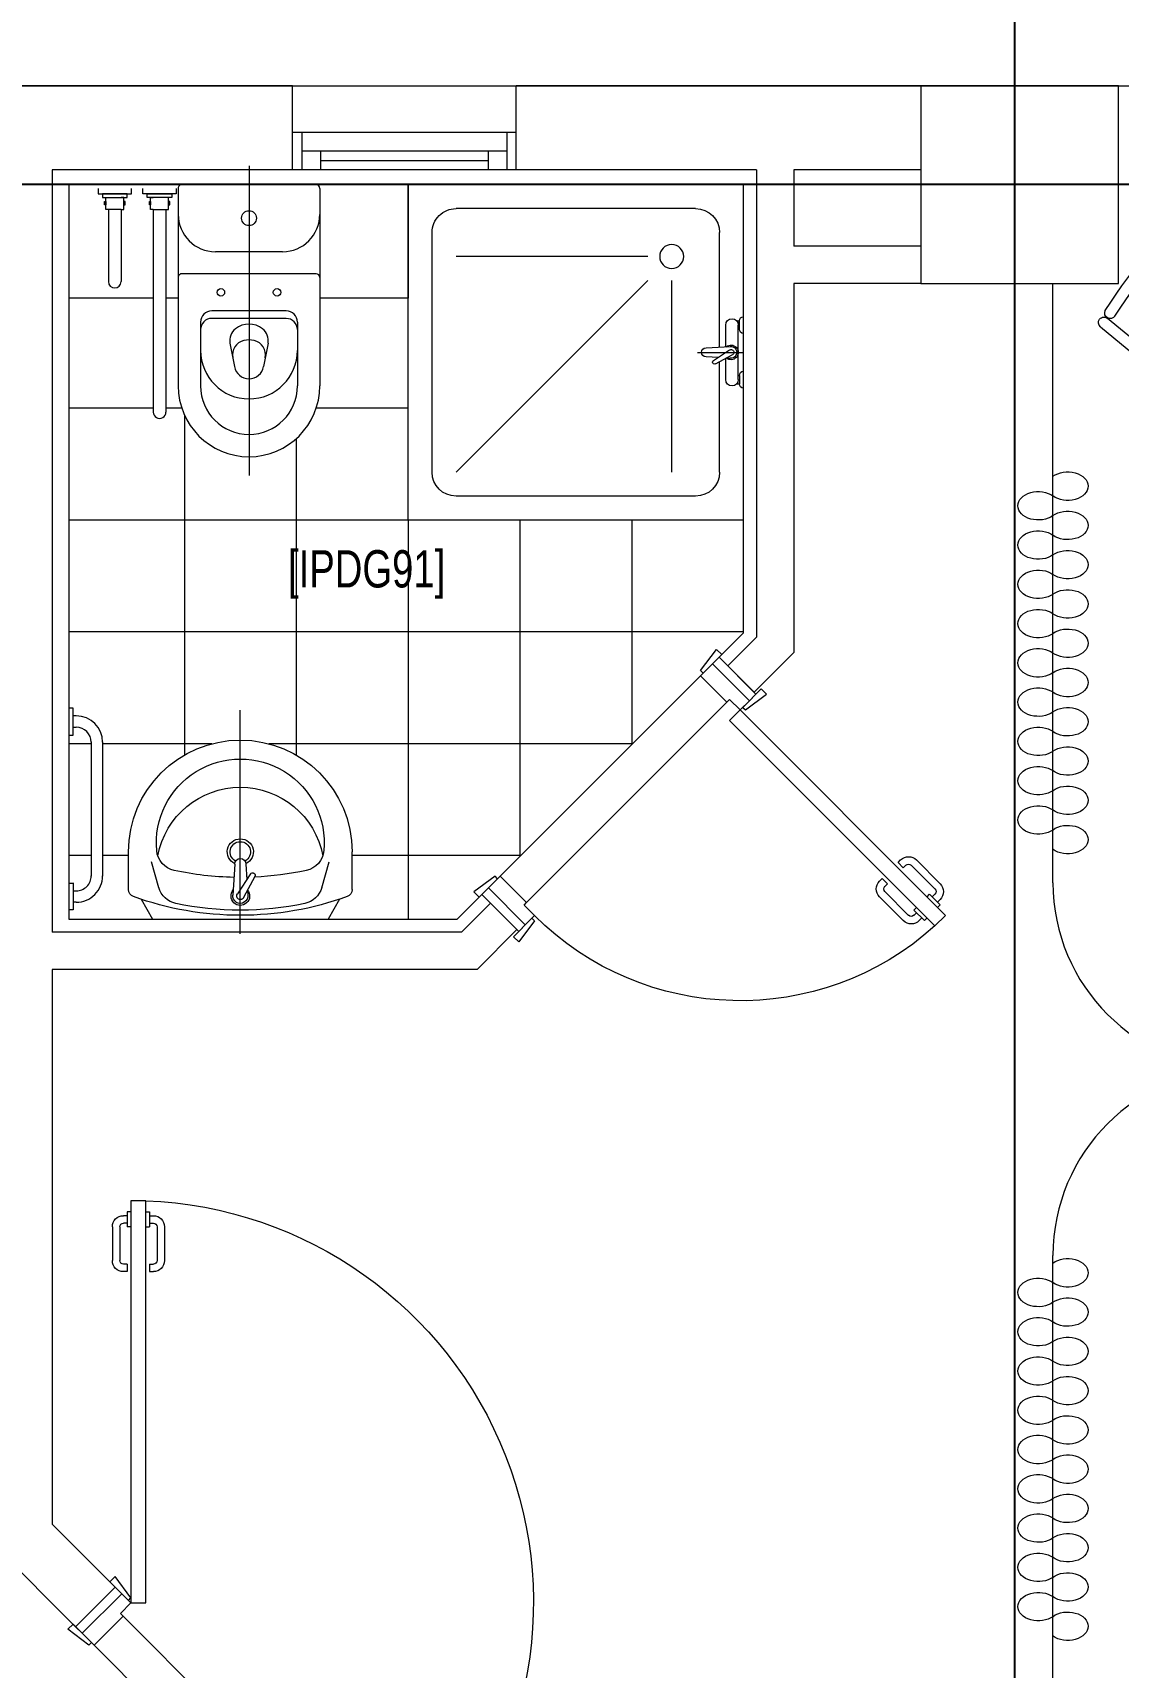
# Model space of a CAD drawing. Header units: metres. Extents: x -18745 to 220762, y -1579758 to -1356048.
# Drawn here: x 141729 to 144641, y -1430415 to -1426030 of the extents above; entities that cross this region are included whole.
import ezdxf

# ---------------------------------------------------------------- set-up
doc = ezdxf.new("R2010")
doc.units = ezdxf.units.M
doc.layers.get('0').update_dxf_attribs({"lineweight": 0})
for name, color, linetype, lineweight in [('A-100 - Copy$0$72_EGR_BASE_TEXT', 8, 'Continuous', 0), ('A-100 - Copy$0$Aluminum', 8, 'Continuous', 0), ('A-100 - Copy$0$car', 8, 'Continuous', 0), ('A-100 - Copy$0$Medical Equipment and Furniture', 8, 'Continuous', 0), ('A-100 - Copy$0$Medical Equipment and Furniture1', 8, 'Continuous', 5), ('A-100 - Copy$0$Proj', 8, 'Continuous', 0), ('A-100 - Copy$0$SANIT', 8, 'Continuous', 0), ('A-100 - Copy$0$Structure', 8, 'Continuous', 9), ('A-100 - Copy$0$Tiles', 8, 'Continuous', 0), ('A-100 - Copy$0$Walls', 8, 'Continuous', 0), ('A-100 - Copy$0$Wooden Joinery', 8, 'Continuous', 0)]:
    doc.layers.add(name, color=color, linetype=linetype, lineweight=lineweight)
doc.layers.add('A-100 - Copy$0$axes', color=8, linetype='Continuous')
doc.styles.add('A-100 - Copy$0$X3G_ENTITY_2587EA', font='swisscl.ttf', dxfattribs={"height": 200})

# ---------------------------------------------------------------- blocks, each defined once
blk = doc.blocks.new('A-100 - Copy$0$GF21016P-P')
at = {"layer": 'A-100 - Copy$0$Medical Equipment and Furniture1', "extrusion": (-1.24384e-09, -1.20261e-09, -1)}
for p, q in [((-0.225, -0.4495), (-0.225, -0.0538)), ((0.225, -0.4495), (0.225, -0.0538)), ((-0.255, -0.4495), (-0.255, -0.124)), ((-0.24, -0.109), (-0.225, -0.109)), ((0.24, -0.109), (0.225, -0.109)), ((0.255, -0.4495), (0.255, -0.124)), ((0.24, -0.4645), (0.24, -0.4645))]:
    blk.add_line(p, q, dxfattribs=at)
for centre, radius, start, end in [((0, -1.0036), 1.0036, 78.7568, 101.2432), ((0.19, -0.0538), 0.035, 0, 80.6557), ((-0.19, -0.0538), 0.035, 99.3443, 180), ((0.24, -0.124), 0.015, 0, 90), ((-0.24, -0.124), 0.015, 90, 180), ((0.2093, -0.4529), 0.015, 284.3864, 95.5209), ((0, 1.4254), 1.8749, 263.6341, 276.3659), ((-0.2093, -0.4529), 0.015, 84.4791, 255.6136), ((0.24, -0.4495), 0.015, 270, 0), ((0.24, -0.4495), 0.015, 180, 270), ((0, 1.406), 1.8855, 263.5119, 276.4881), ((-0.24, -0.4495), 0.015, 270, 0), ((-0.24, -0.4495), 0.015, 180, 270)]:
    blk.add_arc(centre, radius, start, end, dxfattribs=at)
blk = doc.blocks.new('A-100 - Copy$0$CURTAIN')
for centre, start, end in [((-0.3386, 0.0395), 313.5684, 226.4316), ((-0.1881, 0.0395), 313.5684, 226.4316), ((-0.0376, 0.0395), 313.5684, 226.4316), ((0.1129, 0.0395), 313.5684, 226.4316), ((0.2633, 0.0395), 313.5684, 226.4316), ((0.4138, 0.0395), 313.5684, 226.4316), ((0.5643, 0.0395), 313.5684, 226.4316), ((0.7148, 0.0395), 313.5684, 226.4316), ((0.8653, 0.0395), 313.5684, 226.4316), ((0.0376, -0.0395), 133.5684, 46.4316), ((0.1881, -0.0395), 133.5684, 46.4316), ((0.3386, -0.0395), 133.5684, 46.4316), ((0.4891, -0.0395), 133.5684, 46.4316), ((0.6396, -0.0395), 133.5684, 46.4316), ((0.79, -0.0395), 133.5684, 46.4316), ((0.9405, -0.0395), 133.5684, 46.4316), ((-0.4138, -0.0395), 133.5684, 46.4316), ((-0.2633, -0.0395), 133.5684, 46.4316), ((-0.1129, -0.0395), 133.5684, 46.4316)]:
    blk.add_arc(centre, 0.0546, start, end)
blk = doc.blocks.new('A-100 - Copy$0$A$C5B88081F')
at = {"layer": 'A-100 - Copy$0$car'}
for p, q in [((91.9, -7.1), (629.3, -544.5)), ((558.6, -615.2), (21.2, -77.8))]:
    blk.add_line(p, q, dxfattribs=at)
at = {"layer": 'A-100 - Copy$0$Wooden Joinery'}
for p, q in [((1102.4, 41.7), (1038.7, -21.9)), ((1116.5, 27.6), (1052.9, -36.1)), ((1158.9, 41.7), (1130.6, 13.4)), ((1137.7, 20.5), (1130.6, 27.6)), ((1137.7, 6.3), (1130.6, 13.4)), ((1151.9, 34.6), (1144.8, 41.7)), ((1166, 34.6), (1158.9, 41.7)), ((1194.3, 6.3), (1201.4, -0.7)), ((1187.2, -43.2), (1123.6, -106.8)), ((1166, -21.9), (1173.1, -29)), ((1201.4, -0.7), (1173.1, -29)), ((1180.1, -21.9), (1187.2, -29)), ((1194.3, -7.8), (1201.4, -14.9)), ((1045.8, -71.4), (1038.7, -64.4)), ((1059.9, -57.3), (1045.8, -71.4)), ((1059.9, -57.3), (1052.9, -50.2)), ((1201.4, -57.3), (1137.7, -120.9)), ((1102.4, -99.7), (1088.2, -113.9)), ((1088.2, -113.9), (1095.3, -120.9)), ((1102.4, -99.7), (1109.4, -106.8))]:
    blk.add_line(p, q, dxfattribs=at)
for points in [[(106.1, 35.4), (113.1, 42.4), (70.7, 99), (56.6, 84.9)], [(636.4, -495), (1187.2, 55.8), (1215.5, 27.6), (664.7, -523.3)], [(14.1, -70.7), (7.1, -77.8), (-49.5, -35.4), (-35.4, -21.2)], [(671.8, -530.3), (678.8, -523.3), (735.4, -565.7), (721.2, -579.8)], [(565.7, -622.3), (558.6, -629.3), (601, -685.9), (615.2, -671.8)]]:
    blk.add_lwpolyline(points, close=True, dxfattribs=at)
for points in [[(88.4, 53), (-10.6, -46), (-28.3, -28.3), (70.7, 70.7), (88.4, 53)], [(88.4, 53), (113.1, 28.3), (84.9, 0), (91.9, -7.1), (21.2, -77.8), (-10.6, -46), (88.4, 53)], [(689.4, -548), (664.7, -523.3), (636.4, -551.5), (629.3, -544.5), (558.6, -615.2), (590.4, -647), (689.4, -548)], [(689.4, -548), (590.4, -647), (608.1, -664.7), (707.1, -565.7), (689.4, -548)]]:
    blk.add_lwpolyline(points, dxfattribs=at)
for centre, radius, start, end in [((664.7, -523.3), 780, 47.9395, 135), ((1123.6, 20.5), 30, 45, 135), ((1123.6, 20.5), 10, 45, 135), ((1059.9, -43.2), 30, 135, 225), ((1059.9, -43.2), 10, 135, 225), ((1180.1, -36.1), 10, 315, 45), ((1180.1, -36.1), 30, 315, 45), ((1116.5, -99.7), 30, 225, 315), ((1116.5, -99.7), 10, 225, 315)]:
    blk.add_arc(centre, radius, start, end, dxfattribs=at)
blk = doc.blocks.new('A-100 - Copy$0$SHOWER TRAY 80x80')
at = {"layer": 'A-100 - Copy$0$SANIT'}
for p, q in [((0, 0), (0, 0.8)), ((0.8, 0.8), (0, 0.8)), ((0.8, 0), (0.8, 0.8)), ((0.1143, 0.7429), (0.6857, 0.7429)), ((0.0571, 0.4124), (0.0571, 0.6857)), ((0.7429, 0.1143), (0.7429, 0.6857)), ((0.2286, 0.6286), (0.6857, 0.6286)), ((0.1714, 0.1143), (0.1714, 0.5714)), ((0.2286, 0.5714), (0.6857, 0.1143)), ((0.01, 0.455), (0.01, 0.475)), ((0.0163, 0.475), (0.01, 0.475)), ((0.0125, 0.455), (0.01, 0.455)), ((0.0125, 0.335), (0.0125, 0.465)), ((0.0425, 0.4133), (0.0425, 0.465)), ((0.11, 0.4), (0, 0.4)), ((0.0667, 0.3728), (0.0271, 0.3939)), ((0.0895, 0.4105), (0.0316, 0.4139)), ((0.0715, 0.3808), (0.0334, 0.4058)), ((0.0407, 0.3866), (0.0316, 0.3861)), ((0.0425, 0.335), (0.0425, 0.3857)), ((0.0571, 0.1143), (0.0571, 0.3779)), ((0.0608, 0.3878), (0.0895, 0.3895)), ((0.01, 0.345), (0.01, 0.325)), ((0.0125, 0.345), (0.01, 0.345)), ((0.0163, 0.325), (0.01, 0.325)), ((0.1143, 0.0571), (0.6857, 0.0571)), ((0, 0), (0.8, 0))]:
    blk.add_line(p, q, dxfattribs=at)
blk.add_circle((0.1714, 0.6286), 0.0286, dxfattribs=at)
for centre, radius, start, end in [((0.1143, 0.6857), 0.0571, 90, 180), ((0.6857, 0.6857), 0.0571, 360, 90), ((0, 0.475), 0.01, 0, 90), ((0.0275, 0.465), 0.015, 0, 180), ((0, 0.455), 0.01, 270, 0), ((0.03, 0.4), 0.0175, 49.632, 309.2526), ((0.03, 0.4), 0.014, 83.2671, 276.7329), ((0.03, 0.4), 0.00676, 54.0423, 244.5873), ((0.0895, 0.4), 0.0105, 270, 90), ((0, 0.345), 0.01, 0, 90), ((0.0691, 0.3768), 0.00467, 239.3148, 59.3148), ((0, 0.325), 0.01, 270, 0), ((0.0275, 0.335), 0.015, 180, 0), ((0.1143, 0.1143), 0.0571, 180, 270), ((0.6857, 0.1143), 0.0571, 270, 360)]:
    blk.add_arc(centre, radius, start, end, dxfattribs=at)
blk = doc.blocks.new('A-100 - Copy$0$lav-manta 60')
at = {"layer": 'A-100 - Copy$0$SANIT'}
for p, q in [((-0.2658, -0.0529), (-0.2358, 0)), ((-0.2358, 0), (0.2358, 0)), ((0, 0.04), (0, -0.56)), ((0.2658, -0.0529), (0.2358, 0)), ((-0.3, -0.0789), (-0.3, -0.18)), ((-0.2185, -0.0841), (-0.2383, -0.1537)), ((-0.015, -0.1473), (-0.0199, -0.064)), ((0.0274, -0.121), (-0.0078, -0.0673)), ((0.0389, -0.1142), (0.0087, -0.0575)), ((0.0191, -0.077), (0.0199, -0.064)), ((0.2185, -0.0841), (0.2383, -0.1537)), ((0.3, -0.0789), (0.3, -0.18)), ((0.015, -0.1473), (0.0174, -0.1057))]:
    blk.add_line(p, q, dxfattribs=at)
for centre, radius, start, end in [((0, -0.8557), 0.8457, 70.1771, 109.8229), ((-0.1608, -0.1006), 0.06, 101.8086, 164.0794), ((0, -0.8696), 0.8457, 78.1914, 101.8086), ((0, -0.0617), 0.025, 320.7474, 220.368), ((0, -0.0617), 0.02, 353.2671, 186.682), ((0.1608, -0.1006), 0.06, 15.9206, 78.1914), ((-0.28, -0.0789), 0.02, 109.8229, 180), ((0, -0.0617), 0.00966, 25.4127, 215.9577), ((0.28, -0.0789), 0.02, 0, 70.1771), ((-0.1645, -0.189), 0.06, 102.0883, 174.8142), ((0, -0.9572), 0.8457, 91.1572, 102.0883), ((0, -0.9572), 0.8457, 88.5486, 88.844), ((0.0332, -0.1176), 0.00666, 210.6852, 30.6852), ((0, -0.9572), 0.8457, 77.9117, 87.4274), ((0.1645, -0.189), 0.06, 5.1858, 77.9117), ((0, -0.1282), 0.2252, 190.6097, 349.3903), ((0, -0.18), 0.035, 115.3106, 64.6894), ((0, -0.18), 0.0275, 117.1496, 62.8504), ((0, -0.1473), 0.015, 180, 0), ((0, -0.18), 0.3, 180, 0), ((0, -0.2039), 0.2252, 174.8142, 5.1858)]:
    blk.add_arc(centre, radius, start, end, dxfattribs=at)
blk = doc.blocks.new('A-100 - Copy$0$A$C683B37BC')
at = {"layer": 'A-100 - Copy$0$car'}
for p, q in [((-770.4, -827), (-21.2, -77.8)), ((56.6, -155.6, -2.4), (-692.7, -904.8, -4.7))]:
    blk.add_line(p, q, dxfattribs=at)
at = {"layer": 'A-100 - Copy$0$Wooden Joinery'}
for p, q in [((-132.4, 966.4, -2.4), (-132.4, 876.4, -2.4)), ((-112.4, 966.4, -2.4), (-112.4, 876.4, -2.4)), ((-92.4, 996.4, -2.4), (-102.4, 996.4, -2.4)), ((-92.4, 976.4, -2.4), (-102.4, 976.4, -2.4)), ((-92.4, 1006.4, -2.4), (-92.4, 966.4, -2.4)), ((-82.4, 1006.4, -2.4), (-92.4, 1006.4, -2.4)), ((-82.4, 966.4, -2.4), (-92.4, 966.4, -2.4)), ((-42.4, 1006.4, -2.4), (-32.4, 1006.4, -2.4)), ((-42.4, 966.4, -2.4), (-32.4, 966.4, -2.4)), ((-32.4, 1006.4, -2.4), (-32.4, 966.4, -2.4)), ((-32.4, 996.4, -2.4), (-22.4, 996.4, -2.4)), ((-32.4, 976.4, -2.4), (-22.4, 976.4, -2.4)), ((-12.4, 966.4, -2.4), (-12.4, 876.4, -2.4)), ((7.6, 966.4, -2.4), (7.6, 876.4, -2.4)), ((-92.4, 866.4, -2.4), (-102.4, 866.4, -2.4)), ((-92.4, 846.4, -2.4), (-102.4, 846.4, -2.4)), ((-92.4, 866.4, -2.4), (-92.4, 846.4, -2.4)), ((-32.4, 866.4, -2.4), (-22.4, 866.4, -2.4)), ((-32.4, 866.4, -2.4), (-32.4, 846.4, -2.4)), ((-32.4, 846.4, -2.4), (-22.4, 846.4, -2.4))]:
    blk.add_line(p, q, dxfattribs=at)
for points in [[(-82.4, -42.4), (-82.4, 1036.4), (-42.4, 1036.4), (-42.4, -42.4)], [(-35.4, -35.4), (-42.4, -28.3), (0, 28.3), (14.1, 14.1)], [(63.6, -148.5), (70.7, -155.6), (127.3, -113.1), (113.1, -99)], [(-812.9, -812.9), (-819.9, -805.8), (-876.5, -848.2), (-862.4, -862.4)], [(-699.7, -911.9), (-692.7, -918.9), (-735.1, -975.5), (-749.2, -961.4)]]:
    blk.add_lwpolyline(points, close=True, dxfattribs=at)
for points in [[(-17.7, -17.7), (88.4, -123.7), (106.1, -106.1), (0, 0), (-17.7, -17.7)], [(-17.7, -17.7), (-42.4, -42.4), (-14.1, -70.7), (-21.2, -77.8), (56.6, -155.6), (88.4, -123.7), (-17.7, -17.7)], [(-830.6, -830.6), (-724.5, -936.6), (-742.2, -954.3), (-848.2, -848.2), (-830.6, -830.6)], [(-830.6, -830.6), (-805.8, -805.8), (-777.5, -834.1), (-770.4, -827), (-692.7, -904.8), (-724.5, -936.6), (-830.6, -830.6)]]:
    blk.add_lwpolyline(points, dxfattribs=at)
for centre, radius, start, end in [((-42.4, -42.4), 1079.6, 92.1234, 225), ((-102.4, 966.4, -2.4), 30, 90, 180), ((-102.4, 966.4, -2.4), 10, 90, 180), ((-22.4, 966.4, -2.4), 30, 0, 90), ((-22.4, 966.4, -2.4), 10, 0, 90), ((-102.4, 876.4, -2.4), 30, 180, 270), ((-102.4, 876.4, -2.4), 10, 180, 270), ((-22.4, 876.4, -2.4), 10, 270, 0), ((-22.4, 876.4, -2.4), 30, 270, 0)]:
    blk.add_arc(centre, radius, start, end, dxfattribs=at)
blk = doc.blocks.new('A-100 - Copy$0$WC manta')
at = {"layer": 'A-100 - Copy$0$SANIT'}
for p, q in [((-0.13, 0.18), (-0.13, -0.18)), ((-0.12, 0.19), (0.41, 0.19)), ((0.109, 0.18), (0.109, -0.18)), ((0.05, 0.09), (0.05, -0.09)), ((0.209, 0.1), (0.209, -0.1)), ((0.229, 0.1), (0.229, -0.1)), ((0.239, 0.13), (0.41, 0.13)), ((0.2955, 0.051), (0.3581, 0.0393)), ((-0.18, 0), (0.65, 0)), ((0.2955, -0.051), (0.3581, -0.0393)), ((0.239, -0.13), (0.41, -0.13)), ((-0.12, -0.19), (0.41, -0.19))]:
    blk.add_line(p, q, dxfattribs=at)
for centre, radius in [((0.159, 0.0752), 0.01), ((-0.04, 0), 0.02), ((0.159, -0.0753), 0.01)]:
    blk.add_circle(centre, radius, dxfattribs=at)
for centre, radius, start, end in [((-0.12, 0.18), 0.01, 90, 180), ((-0.05, 0.09), 0.1, 0, 90), ((0.119, 0.18), 0.01, 90, 180), ((0.41, 0), 0.19, 270, 90), ((0.239, 0.1), 0.03, 90, 180), ((0.259, 0.1), 0.03, 90, 180), ((0.3147, 0), 0.13, 270, 90), ((0.41, 0), 0.13, 270, 90), ((0.2882, 0.0117), 0.04, 79.4289, 141.525), ((0.3271, 0.0044), 0.04, 79.4289, 166.4176), ((0.3029, 0), 0.0588, 141.525, 218.475), ((0.3454, 0), 0.0588, 166.4176, 193.5824), ((0.3507, 0), 0.04, 280.5711, 79.4289), ((0.2882, -0.0117), 0.04, 218.475, 280.5711), ((0.3271, -0.0044), 0.04, 193.5824, 280.5711), ((-0.05, -0.09), 0.1, 270, 0), ((0.239, -0.1), 0.03, 180, 270), ((0.259, -0.1), 0.03, 180, 270), ((-0.12, -0.18), 0.01, 180, 270), ((0.119, -0.18), 0.01, 180, 270)]:
    blk.add_arc(centre, radius, start, end, dxfattribs=at)
blk = doc.blocks.new('A-100 - Copy')
at = {"layer": 'A-100 - Copy$0$Aluminum'}
for p, q in [((143026.2, -1426297.7, 0), (142426.2, -1426297.7, 0)), ((142451.2, -1426297.7, 0), (142451.2, -1426397.7, 0)), ((143001.2, -1426297.7, 0), (143001.2, -1426397.7, 0)), ((143001.2, -1426347.7, 0), (142451.2, -1426347.7, 0)), ((142501.2, -1426347.7, 0), (142501.2, -1426397.7, 0)), ((142501.2, -1426372.7, 0), (142951.2, -1426372.7, 0)), ((142951.2, -1426347.7, 0), (142951.2, -1426397.7, 0)), ((143026.2, -1426397.7, 2.4), (142426.2, -1426397.7, -2.4))]:
    blk.add_line(p, q, dxfattribs=at)
at = {"layer": 'A-100 - Copy$0$axes'}
for p, q in [((144363.7, -1477297.4, 0), (144363.7, -1387547.7, 0)), ((178940.3, -1426437.7, 2.4), (96049.7, -1426437.7, 2.4))]:
    blk.add_line(p, q, dxfattribs=at)
at = {"layer": 'A-100 - Copy$0$Medical Equipment and Furniture'}
for p, q in [((144466.2, -1428310.2, 0), (144466.2, -1426702.7, 0)), ((144466.2, -1431222.7, 0), (144466.2, -1429310.1, 0))]:
    blk.add_line(p, q, dxfattribs=at)
at = {"layer": 'A-100 - Copy$0$Medical Equipment and Furniture', "elevation": 0}
blk.add_lwpolyline([(115563.3, -1421042.7), (122868.3, -1421042.7), (122868.3, -1426172.7), (159028.3, -1426172.7), (159136.2, -1440572.7), (159048.3, -1440572.7), (159048.3, -1440877.7)], dxfattribs=at)
at = {"layer": 'A-100 - Copy$0$Medical Equipment and Furniture'}
for centre, start, end in [((144966.2, -1428310.2, 0), 180, 270), ((144966.2, -1429310.2, 0), 90, 180)]:
    blk.add_arc(centre, 500, start, end, dxfattribs=at)
at = {"layer": 'A-100 - Copy$0$Proj'}
blk.add_line((142426.2, -1426172.7, 0), (143026.2, -1426172.7, 0), dxfattribs=at)
at = {"layer": 'A-100 - Copy$0$SANIT'}
for p, q in [((141904.5, -1426447.7, 2.4), (141904.5, -1426462.7, 2.4)), ((141904.5, -1426462.7, 2.4), (141994.5, -1426462.7, 2.4)), ((141916.2, -1426462.7, 2.4), (141916.2, -1426471.9, 2.4)), ((141982.9, -1426462.7, 2.4), (141916.2, -1426462.7, 2.4)), ((141982.9, -1426471.9, 2.4), (141982.9, -1426462.7, 2.4)), ((141994.5, -1426462.7, 2.4), (141994.5, -1426447.7, 2.4)), ((142024.5, -1426462.7, 2.4), (142024.5, -1426447.7, 2.4)), ((142114.5, -1426462.7, 2.4), (142024.5, -1426462.7, 2.4)), ((142036.2, -1426462.7, 2.4), (142102.9, -1426462.7, 2.4)), ((142036.2, -1426471.9, 2.4), (142036.2, -1426462.7, 2.4)), ((142102.9, -1426462.7, 2.4), (142102.9, -1426471.9, 2.4)), ((142114.5, -1426447.7, 2.4), (142114.5, -1426462.7, 2.4)), ((141916.2, -1426471.9, 2.4), (141982.9, -1426471.9, 2.4)), ((141922.2, -1426482.9, 2.4), (141925.2, -1426482.9, 2.4)), ((141922.2, -1426491.7, 2.4), (141922.2, -1426482.9, 2.4)), ((141925.2, -1426491.7, 2.4), (141922.2, -1426491.7, 2.4)), ((141925.2, -1426471.9, 2.4), (141932.5, -1426471.9, 2.4)), ((141925.2, -1426504.7, 2.4), (141925.2, -1426471.9, 2.4)), ((141925.2, -1426482.9, 2.4), (141925.2, -1426491.7, 2.4)), ((141932.5, -1426504.7, 2.4), (141925.2, -1426504.7, 2.4)), ((141966.5, -1426504.7, 2.4), (141932.5, -1426504.7, 2.4)), ((141932.5, -1426504.7, 2.4), (141932.5, -1426697.7, 2.4)), ((141973.9, -1426471.9, 2.4), (141966.5, -1426471.9, 2.4)), ((141966.5, -1426504.7, 2.4), (141973.9, -1426504.7, 2.4)), ((141966.5, -1426504.7, 2.4), (141966.5, -1426697.7, 2.4)), ((141973.9, -1426504.7, 2.4), (141973.9, -1426471.9, 2.4)), ((141976.9, -1426482.9, 2.4), (141973.9, -1426482.9, 2.4)), ((141973.9, -1426482.9, 2.4), (141973.9, -1426491.7, 2.4)), ((141973.9, -1426491.7, 2.4), (141976.9, -1426491.7, 2.4)), ((141976.9, -1426491.7, 2.4), (141976.9, -1426482.9, 2.4)), ((142102.9, -1426471.9, 2.4), (142036.2, -1426471.9, 2.4)), ((142042.2, -1426482.9, 2.4), (142045.2, -1426482.9, 2.4)), ((142042.2, -1426491.7, 2.4), (142042.2, -1426482.9, 2.4)), ((142045.2, -1426491.7, 2.4), (142042.2, -1426491.7, 2.4)), ((142045.2, -1426504.7, 2.4), (142045.2, -1426471.9, 2.4)), ((142045.2, -1426471.9, 2.4), (142052.5, -1426471.9, 2.4)), ((142045.2, -1426482.9, 2.4), (142045.2, -1426491.7, 2.4)), ((142052.5, -1426504.7, 2.4), (142045.2, -1426504.7, 2.4)), ((142052.5, -1426504.7, 2.4), (142086.5, -1426504.7, 2.4)), ((142052.6, -1426504.7, 2.4), (142052.6, -1427047.7, 2.4)), ((142093.9, -1426471.9, 2.4), (142086.5, -1426471.9, 2.4)), ((142086.5, -1426504.7, 2.4), (142093.9, -1426504.7, 2.4)), ((142086.6, -1426504.7, 2.4), (142086.6, -1427047.7, 2.4)), ((142093.9, -1426504.7, 2.4), (142093.9, -1426471.9, 2.4)), ((142093.9, -1426482.9, 2.4), (142093.9, -1426491.7, 2.4)), ((142096.9, -1426482.9, 2.4), (142093.9, -1426482.9, 2.4)), ((142093.9, -1426491.7, 2.4), (142096.9, -1426491.7, 2.4)), ((142096.9, -1426491.7, 2.4), (142096.9, -1426482.9, 2.4)), ((141837.9, -1427842.1, 0), (141826.2, -1427842.1, 0)), ((141837.9, -1427914.1, 0), (141837.9, -1427842.1, 0)), ((141846.2, -1427862.8, 0), (141837.9, -1427862.8, 0)), ((141826.2, -1427914.1, 0), (141837.9, -1427914.1, 0)), ((141837.9, -1427893.4, 0), (141846.2, -1427893.4, 0)), ((141886.2, -1427932.8, 0), (141886.2, -1428292.3, 0)), ((141916.8, -1427932.6, 0), (141916.8, -1428292.4, 0)), ((141826.2, -1428311.3, 0), (141837.9, -1428311.3, 0)), ((141837.9, -1428311, 0), (141837.9, -1428383, 0)), ((141837.9, -1428332, 0), (141846.2, -1428332, 0)), ((141837.9, -1428383, 0), (141826.2, -1428383, 0)), ((141846.2, -1428362.6, 0), (141837.9, -1428362.6, 0))]:
    blk.add_line(p, q, dxfattribs=at)
for centre, radius, start, end in [((141949.5, -1426697.7, 2.4), 17, 179.9999, 359.9999), ((142069.6, -1427047.7, 2.4), 17, 180.0001, 0.0001), ((141846.2, -1427933.4, 0), 70.6, 359.9995, 89.9995), ((141846.2, -1427933.4, 0), 40, 359.9995, 89.9995), ((141846.2, -1428292, 0), 70.6, 270.0005, 0.0005), ((141846.2, -1428292, 0), 40, 270.0005, 0.0005)]:
    blk.add_arc(centre, radius, start, end, dxfattribs=at)
at = {"layer": 'A-100 - Copy$0$Structure', "elevation": 0}
blk.add_lwpolyline([(144111.7, -1426702.7), (144641.7, -1426702.7), (144641.7, -1426172.7), (144111.7, -1426172.7)], close=True, dxfattribs=at)
at = {"layer": 'A-100 - Copy$0$Tiles'}
for p, q in [((143636.2, -1426437.7, 2.4), (141826.2, -1426437.7, 2.4)), ((141826.2, -1426437.7, 2.4), (141826.2, -1426742.7, 0)), ((143636.2, -1426437.7, 0), (142736.2, -1426437.7, 0)), ((142736.2, -1426437.7, 0), (142736.2, -1426742.7, 0)), ((143636.2, -1427639.7, 0), (143636.2, -1426437.7, 0)), ((142052.6, -1426742.7, 0), (141826.2, -1426742.7, 0)), ((141826.2, -1426742.7, 0), (141826.2, -1428407.7, 0)), ((142736.2, -1426742.7, 0), (142499.5, -1426742.7, 0)), ((142052.6, -1427037.7, 2.4), (141826.2, -1427037.7, 2.4)), ((142129.3, -1427037.7, 2.4), (142086.6, -1427037.7, 2.4)), ((142736.2, -1427037.7, 2.4), (142489.8, -1427037.7, 2.4)), ((142136.2, -1427055.6, 2.4), (142136.2, -1427967.9, 2.4)), ((142436.2, -1427119.3, 2.4), (142436.2, -1427967.9, 2.4)), ((142736.2, -1427337.7, 2.4), (141826.2, -1427337.7, 2.4)), ((142509.2, -1427337.7, 2.4), (142468.1, -1427337.7, 2.4)), ((142736.2, -1427337.7, 2.4), (142736.2, -1428407.7, 2.4)), ((143036.2, -1427337.7, 2.4), (143036.2, -1428239.7, 2.4)), ((143336.2, -1427337.7, 2.4), (143336.2, -1427939.7, 2.4)), ((143636.2, -1427637.7, 2.4), (141826.2, -1427637.7, 2.4)), ((143570.4, -1427705.5, 0), (143636.2, -1427639.7, 0)), ((141886.2, -1427937.7, 2.4), (141826.2, -1427937.7, 2.4)), ((142209.4, -1427937.7, 2.4), (141916.8, -1427937.7, 2.4)), ((143338.2, -1427937.7, 2.4), (142363, -1427937.7, 2.4)), ((141886.2, -1428237.7, 2.4), (141826.2, -1428237.7, 2.4)), ((141986.2, -1428237.7, 2.4), (141916.8, -1428237.7, 2.4)), ((143038.2, -1428237.7, 2.4), (142586.2, -1428237.7, 2.4)), ((142868.2, -1428407.7, 0), (142934, -1428341.9, 0)), ((141826.2, -1428407.7, 0), (142868.2, -1428407.7, 0))]:
    blk.add_line(p, q, dxfattribs=at)
at = {"layer": 'A-100 - Copy$0$Tiles', "elevation": 0}
blk.add_lwpolyline([(142119.5, -1426742.7), (142086.6, -1426742.7)], dxfattribs=at)
at = {"layer": 'A-100 - Copy$0$Walls'}
for p, q in [((142426.2, -1426172.7, 2.4), (141091.2, -1426172.7, 0)), ((142426.2, -1426397.7, 2.4), (142426.2, -1426172.7, 2.4)), ((144111.7, -1426172.7, 0), (143026.2, -1426172.7, 0)), ((143026.2, -1426397.7, 2.4), (143026.2, -1426172.7, 2.4)), ((141781.2, -1426397.7, 0), (141781.2, -1428442.7, 0)), ((142426.2, -1426397.7, 2.4), (141781.2, -1426397.7, 0)), ((143671.2, -1426397.7, 0), (143026.2, -1426397.7, 2.4)), ((143671.2, -1426397.7, 0), (143671.2, -1427651.3, 0)), ((143771.2, -1426397.7, 0), (143771.2, -1426602.7, 0)), ((144111.7, -1426397.7, 0), (143771.2, -1426397.7, 0)), ((144111.7, -1426602.7, 0), (143771.2, -1426602.7, 0)), ((143771.2, -1426702.7, 0), (143771.2, -1427692.7, 0)), ((144111.7, -1426702.7, 0), (143771.2, -1426702.7, 0)), ((143593.7, -1427728.8, 0), (143671.2, -1427651.3, 0)), ((143664.4, -1427799.5, 0), (143771.2, -1427692.7, 0)), ((143664.4, -1427799.5, 0), (143593.7, -1427728.8, 0)), ((142879.8, -1428442.7, 0), (142957.3, -1428365.2, 0)), ((143028, -1428435.9, 0), (142957.3, -1428365.2, 0)), ((142879.8, -1428442.7, 0), (141781.2, -1428442.7, 0)), ((142921.2, -1428542.7, 0), (143028, -1428435.9, 0)), ((141781.2, -1428542.7, 0), (141781.2, -1430030.6, 0)), ((142921.2, -1428542.7, 0), (141781.2, -1428542.7, 0)), ((141781.2, -1430030.6, 0), (141950.5, -1430199.9, 0)), ((141631.2, -1430092.7, 0), (141844.5, -1430305.9, 0)), ((141950.5, -1430199.9, 0), (141844.5, -1430305.9, 0))]:
    blk.add_line(p, q, dxfattribs=at)
at = {"layer": 'A-100 - Copy$0$Medical Equipment and Furniture', "xscale": 1000, "yscale": 1000, "zscale": 1000, "rotation": 230.6006612551376}
blk.add_blockref('A-100 - Copy$0$GF21016P-P', (145102.7, -1426907.8, 2.4), dxfattribs=at)
at = {"layer": 'A-100 - Copy$0$Medical Equipment and Furniture', "extrusion": (-1.26698e-09, -6.38299e-11, -1), "xscale": 699.9999999767341, "yscale": 1000.000000000001, "zscale": 1000, "rotation": 269.985929888151}
for p in [(-144466.2, -1427536.2, 0), (-144466.2, -1429646.4, 0)]:
    blk.add_blockref('A-100 - Copy$0$CURTAIN', p, dxfattribs=at)
at = {"layer": 'A-100 - Copy$0$SANIT'}
for name, p, xscale, yscale, zscale, rotation in [('A-100 - Copy$0$WC manta', (142309.5, -1426567.7, 2.4), 999.9999999999995, 999.9999999999995, 999.9999999999995, 270), ('A-100 - Copy$0$SHOWER TRAY 80x80', (143636.2, -1427337.7, 2.4), -1125.00003893818, 1125.00003893818, 1125.00003893818, 359.9999999234013), ('A-100 - Copy$0$lav-manta 60', (142286.2, -1428407.7, 2.4), -1000.000000000221, 1000.000000000221, 1000.000000000223, 180.001835489874)]:
    blk.add_blockref(name, p, dxfattribs=dict(at, xscale=xscale, yscale=yscale, zscale=zscale, rotation=rotation))
at = {"layer": 'A-100 - Copy$0$Wooden Joinery', "xscale": -1, "rotation": 180}
blk.add_blockref('A-100 - Copy$0$A$C5B88081F', (142962.3, -1428370.2, 0), dxfattribs=at)
at = {"layer": 'A-100 - Copy$0$Wooden Joinery', "xscale": -1}
blk.add_blockref('A-100 - Copy$0$A$C683B37BC', (141950.5, -1430199.9, 0), dxfattribs=at)
at = {"layer": 'A-100 - Copy$0$72_EGR_BASE_TEXT', "insert": (142625.1, -1427418.3, 4.7), "char_height": 100, "attachment_point": 2, "style": 'A-100 - Copy$0$X3G_ENTITY_2587EA'}
blk.add_mtext('[IPDG91]', dxfattribs=at)

msp = doc.modelspace()

# ---------------------------------------------------------------- block references
msp.add_blockref('A-100 - Copy', (0, 0))

doc.saveas('drawing.dxf')
